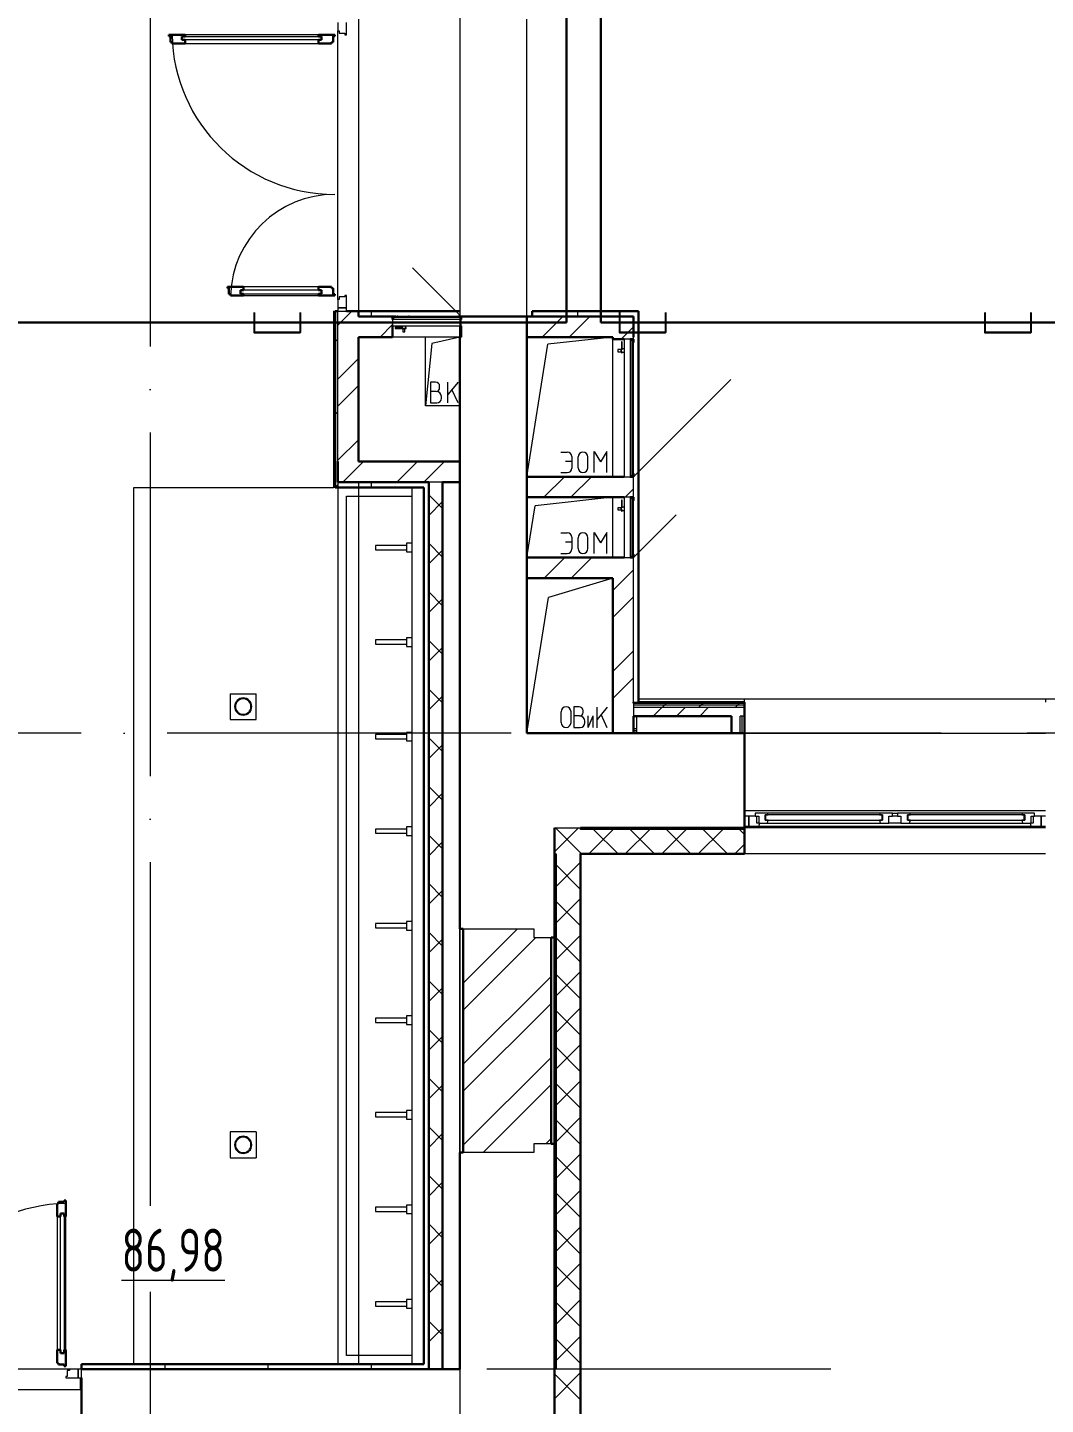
# Model space of a CAD drawing. Header units: millimetres. Extents: x -325553 to 627452, y -28539 to 738858.
# Drawn here: x -30379 to -24460, y 449469 to 457480 of the extents above; entities that cross this region are included whole.
import ezdxf

# ---------------------------------------------------------------- set-up
doc = ezdxf.new("R2010")
doc.units = ezdxf.units.MM
for name, pattern in [('ADSK_Линия сетки', [25, 20, -2.5, 0, -2.5]), ('ADSK_Сверху', [450, 300, -150]), ('Сверху', [3.96875, 2.38125, -1.5875])]:
    doc.linetypes.add(name, pattern=pattern)
for name, color, linetype, lineweight in [('_ Окна', 7, 'Continuous', 9), ('RC-Линии_связи-Адресные', 5, 'Continuous', 30), ('Двери', 252, 'Continuous', 9), ('Линии', 7, 'Continuous', 9), ('Марки помещений', 252, 'Continuous', 20), ('Оборудование', 8, 'Continuous', 18), ('Ограждение', 252, 'Continuous', 9), ('Окна', 252, 'Continuous', 9), ('Оси', 252, 'Continuous', 9), ('Перекрытие', 252, 'Continuous', 18), ('Сантехника', 252, 'Continuous', 9), ('Стены внутренние', 7, 'Continuous', 18), ('Стены наружные', 7, 'Continuous', 18), ('Стены штриховка', 7, 'Continuous', 9)]:
    doc.layers.add(name, color=color, linetype=linetype, lineweight=lineweight)
doc.layers.add('Двери открывание', color=7, linetype='Continuous', lineweight=9, true_color=0xc0c0c0)
doc.layers.add('Узлы', color=7, linetype='Continuous')
doc.styles.add('GOST Common_3', font='', dxfattribs={"height": 3.5})
doc.styles.get('GOST Common_3').set_extended_font_data('GOST 2.304 type A')

# ---------------------------------------------------------------- blocks, each defined once
blk = doc.blocks.new('1 этаж')
at = {"layer": 'Ограждение', "true_color": 0x636466}
h = blk.add_hatch(dxfattribs=at)
h.set_pattern_fill('FP_40', color=251, style=0, pattern_type=2)
h.set_pattern_definition([(0, (-32174.8, 96), (0, 600), []), (90, (-32174.8, 96), (-600, 4e-14), [])])
h.paths.add_polyline_path([(-29340.7, 16886.3), (-29330.7, 16886.3), (-29330.7, 17911.3), (-29340.7, 17911.3), (-29340.7, 16916.3)])
at = {"color": 251, "lineweight": 18, "true_color": 0x636466}
for p, q in [((-28805.8, 17361.3), (-28805.8, 17761.3)), ((-28769.6, 17724.4), (-28805.8, 17361.3)), ((-28605.8, 17761.3), (-28769.6, 17724.4)), ((-28746.6, 17498.5), (-28776.6, 17498.5)), ((-28776.6, 17498.5), (-28776.6, 17378.5)), ((-28723.3, 17465.1), (-28723.3, 17475.1)), ((-28616.6, 17498.5), (-28676.6, 17427)), ((-28676.6, 17378.5), (-28676.6, 17498.5)), ((-28743.3, 17445.1), (-28776.6, 17445.1)), ((-28713.3, 17405.1), (-28713.3, 17415.1)), ((-28616.6, 17378.5), (-28652.6, 17455.6)), ((-28605.8, 17361.3), (-28805.8, 17361.3)), ((-28776.6, 17378.5), (-28740, 17378.5)), ((-28016.7, 15518.6), (-28016.7, 15581.2)), ((-27959.3, 15518.6), (-27959.3, 15581.2)), ((-27912.5, 15609.9), (-27942.5, 15609.9)), ((-27942.5, 15609.9), (-27942.5, 15489.9)), ((-27909.2, 15556.6), (-27942.5, 15556.6)), ((-27889.2, 15576.6), (-27889.2, 15586.6)), ((-27860.1, 15489.9), (-27831.4, 15556.6)), ((-27860.1, 15489.9), (-27860.1, 15556.6)), ((-27831.4, 15489.9), (-27831.4, 15556.6)), ((-27748.3, 15607.9), (-27808.3, 15536.4)), ((-27808.3, 15487.9), (-27808.3, 15607.9)), ((-27748.3, 15487.9), (-27784.3, 15565)), ((-27942.5, 15489.9), (-27905.9, 15489.9)), ((-27879.2, 15516.6), (-27879.2, 15526.6))]:
    blk.add_line(p, q, dxfattribs=at)
for centre, radius, start, end in [((-28746.6, 17475.1), 23.3, 0, 90), ((-28743.3, 17465.1), 20, 270, 0), ((-28743.3, 17415.1), 30, 0, 90), ((-28740, 17405.1), 26.7, 270, 0), ((-27988, 15581.2), 28.7, 0, 180), ((-27912.5, 15586.6), 23.3, 0, 90), ((-27909.2, 15576.6), 20, 270, 0), ((-27909.2, 15526.6), 30, 0, 90), ((-27988, 15518.6), 28.7, 180, 0), ((-27905.9, 15516.6), 26.7, 270, 0)]:
    blk.add_arc(centre, radius, start, end, dxfattribs=at)
at = {"layer": '_ Окна', "color": 251, "lineweight": 18, "true_color": 0x636466}
for p, q in [((-26831.8, 14991.3), (-26887.8, 14991.3)), ((-26887.8, 14991.3), (-26887.8, 14974.3)), ((-26830.8, 14990.3), (-26831.8, 14991.3)), ((-26829.8, 14991.3), (-26830.8, 14990.3)), ((-26830.8, 14950.3), (-26830.8, 14982.3)), ((-26830.8, 14982.3), (-26812.8, 14982.3)), ((-26815.2, 14991.3), (-26829.8, 14991.3)), ((-26812.8, 14982.3), (-26815.2, 14991.3)), ((-26163.4, 14991.3), (-26165.8, 14982.3)), ((-26165.8, 14982.3), (-26147.8, 14982.3)), ((-26148.8, 14991.3), (-26163.4, 14991.3)), ((-26147.8, 14990.3), (-26148.8, 14991.3)), ((-26146.8, 14991.3), (-26147.8, 14990.3)), ((-26147.8, 14982.3), (-26147.8, 14950.3)), ((-26090.8, 14991.3), (-26146.8, 14991.3)), ((-26090.8, 14974.3), (-26090.8, 14991.3)), ((-26004.8, 14991.3), (-26060.8, 14991.3)), ((-26060.8, 14991.3), (-26060.8, 14974.3)), ((-26003.8, 14990.3), (-26004.8, 14991.3)), ((-26002.8, 14991.3), (-26003.8, 14990.3)), ((-26003.8, 14950.3), (-26003.8, 14982.3)), ((-26003.8, 14982.3), (-25985.8, 14982.3)), ((-25988.2, 14991.3), (-26002.8, 14991.3)), ((-25985.8, 14982.3), (-25988.2, 14991.3)), ((-25336.4, 14991.3), (-25338.8, 14982.3)), ((-25338.8, 14982.3), (-25320.8, 14982.3)), ((-25321.8, 14991.3), (-25336.4, 14991.3)), ((-25320.8, 14990.3), (-25321.8, 14991.3)), ((-25319.8, 14991.3), (-25320.8, 14990.3)), ((-25320.8, 14982.3), (-25320.8, 14950.3)), ((-25263.8, 14991.3), (-25319.8, 14991.3)), ((-25263.8, 14974.3), (-25263.8, 14991.3)), ((-26887.8, 14974.3), (-26925.8, 14974.3)), ((-26925.8, 14974.3), (-26925.8, 14916.3)), ((-26925.8, 14916.3), (-26866.4, 14916.3)), ((-26887.8, 14974.3), (-26867.8, 14974.3)), ((-26879.8, 14933.3), (-26879.8, 14974.3)), ((-26867.8, 14933.3), (-26879.8, 14933.3)), ((-26867.8, 14974.3), (-26867.8, 14933.3)), ((-26867.8, 14933.3), (-26817.4, 14933.3)), ((-26866.4, 14916.3), (-26861.8, 14933.3)), ((-26812.8, 14950.3), (-26830.8, 14950.3)), ((-26817.4, 14933.3), (-26812.8, 14950.3)), ((-26147.8, 14950.3), (-26165.8, 14950.3)), ((-26165.8, 14950.3), (-26161.2, 14933.3)), ((-26161.2, 14933.3), (-26110.8, 14933.3)), ((-26110.8, 14933.3), (-26110.8, 14974.3)), ((-26110.8, 14974.3), (-26090.8, 14974.3)), ((-26060.8, 14974.3), (-26040.8, 14974.3)), ((-26040.8, 14974.3), (-26040.8, 14933.3)), ((-26040.8, 14933.3), (-25990.4, 14933.3)), ((-25985.8, 14950.3), (-26003.8, 14950.3)), ((-25990.4, 14933.3), (-25985.8, 14950.3)), ((-25320.8, 14950.3), (-25338.8, 14950.3)), ((-25338.8, 14950.3), (-25334.2, 14933.3)), ((-25334.2, 14933.3), (-25283.8, 14933.3)), ((-25289.8, 14933.3), (-25285.2, 14916.3)), ((-25285.2, 14916.3), (-25225.8, 14916.3)), ((-25283.8, 14933.3), (-25283.8, 14974.3)), ((-25283.8, 14974.3), (-25263.8, 14974.3)), ((-25271.8, 14933.3), (-25283.8, 14933.3)), ((-25271.8, 14974.3), (-25271.8, 14933.3)), ((-25225.8, 14974.3), (-25263.8, 14974.3)), ((-25225.8, 14916.3), (-25225.8, 14974.3))]:
    blk.add_line(p, q, dxfattribs=at)
at = {"layer": '_ Окна', "color": 251, "true_color": 0x636466}
for p, q in [((-26827.8, 14982.3), (-26830.8, 14982.3)), ((-26830.8, 14982.3), (-26830.8, 14950.3)), ((-26150.8, 14982.3), (-26827.8, 14982.3)), ((-26827.8, 14982.3), (-26827.8, 14950.3)), ((-26827.8, 14950.3), (-26827.8, 14982.3)), ((-26150.8, 14950.3), (-26150.8, 14982.3)), ((-26150.8, 14982.3), (-26150.8, 14950.3)), ((-26147.8, 14982.3), (-26150.8, 14982.3)), ((-26147.8, 14950.3), (-26147.8, 14982.3)), ((-26000.8, 14982.3), (-26003.8, 14982.3)), ((-26003.8, 14982.3), (-26003.8, 14950.3)), ((-25323.8, 14982.3), (-26000.8, 14982.3)), ((-26000.8, 14982.3), (-26000.8, 14950.3)), ((-26000.8, 14950.3), (-26000.8, 14982.3)), ((-25323.8, 14950.3), (-25323.8, 14982.3)), ((-25323.8, 14982.3), (-25323.8, 14950.3)), ((-25320.8, 14982.3), (-25323.8, 14982.3)), ((-25320.8, 14950.3), (-25320.8, 14982.3)), ((-26925.8, 14974.3), (-26950.8, 14974.3)), ((-26950.8, 14916.3), (-26925.8, 14916.3)), ((-26925.8, 14916.3), (-26925.8, 14974.3)), ((-26830.8, 14950.3), (-26827.8, 14950.3)), ((-26827.8, 14950.3), (-26150.8, 14950.3)), ((-26150.8, 14950.3), (-26147.8, 14950.3)), ((-26003.8, 14950.3), (-26000.8, 14950.3)), ((-26000.8, 14950.3), (-25323.8, 14950.3)), ((-25323.8, 14950.3), (-25320.8, 14950.3)), ((-25200.8, 14974.3), (-25225.8, 14974.3)), ((-25225.8, 14974.3), (-25225.8, 14916.3)), ((-25225.8, 14916.3), (-25200.8, 14916.3))]:
    blk.add_line(p, q, dxfattribs=at)
at = {"layer": 'Двери', "color": 251, "true_color": 0x636466}
for p, q in [((-29315.7, 19591.3), (-29315.7, 19542.3)), ((-29265.7, 19519.3), (-29265.7, 19591.3)), ((-30221.7, 19510.3), (-29409.7, 19510.3)), ((-30221.7, 19489.3), (-30221.7, 19510.3)), ((-29409.7, 19489.3), (-30221.7, 19489.3)), ((-29427.7, 19519.3), (-30203.7, 19519.3)), ((-30203.7, 19469.3), (-29427.7, 19469.3)), ((-29409.7, 19510.3), (-29409.7, 19489.3)), ((-29315.7, 19542.3), (-29307.7, 19542.3)), ((-29307.7, 19542.3), (-29307.7, 19528.3)), ((-29307.7, 19528.3), (-29273.7, 19528.3)), ((-29273.7, 19528.3), (-29273.7, 19519.3)), ((-29273.7, 19519.3), (-29265.7, 19519.3)), ((-29409.7, 18033.3), (-29881.7, 18033.3)), ((-29881.7, 18033.3), (-29881.7, 18012.3)), ((-29427.7, 18053.3), (-29863.7, 18053.3)), ((-29409.7, 18012.3), (-29409.7, 18033.3)), ((-29881.7, 18012.3), (-29409.7, 18012.3)), ((-29863.7, 18003.3), (-29427.7, 18003.3)), ((-29315.7, 17980.3), (-29315.7, 17931.3)), ((-29307.7, 17980.3), (-29315.7, 17980.3)), ((-29273.7, 17994.3), (-29307.7, 17994.3)), ((-29307.7, 17994.3), (-29307.7, 17980.3)), ((-29265.7, 18003.3), (-29273.7, 18003.3)), ((-29273.7, 18003.3), (-29273.7, 17994.3)), ((-29265.7, 17931.3), (-29265.7, 18003.3)), ((-29265.7, 17931.3), (-29315.7, 17931.3)), ((-29315.7, 17931.3), (-29315.7, 17911.3)), ((-29315.7, 17931.3), (-29265.7, 17931.3)), ((-29315.7, 17911.3), (-29265.7, 17911.3)), ((-29265.7, 17911.3), (-29265.7, 17931.3)), ((-30927.8, 11850.3), (-30927.8, 12662.3)), ((-30927.8, 12662.3), (-30906.8, 12662.3)), ((-30906.8, 12662.3), (-30906.8, 11850.3)), ((-30947.8, 12644.3), (-30947.8, 11868.3)), ((-30897.8, 11868.3), (-30897.8, 12644.3)), ((-30906.8, 11850.3), (-30927.8, 11850.3)), ((-30888.8, 11714.3), (-30897.8, 11714.3)), ((-30897.8, 11714.3), (-30897.8, 11706.3)), ((-30897.8, 11706.3), (-30825.8, 11706.3)), ((-30874.8, 11748.3), (-30888.8, 11748.3)), ((-30888.8, 11748.3), (-30888.8, 11714.3)), ((-30874.8, 11756.3), (-30874.8, 11748.3)), ((-30825.8, 11756.3), (-30874.8, 11756.3)), ((-30805.8, 11756.3), (-30825.8, 11756.3)), ((-30825.8, 11756.3), (-30825.8, 11706.3)), ((-30825.8, 11706.3), (-30825.8, 11756.3)), ((-30825.8, 11706.3), (-30805.8, 11706.3)), ((-30805.8, 11706.3), (-30805.8, 11756.3))]:
    blk.add_line(p, q, dxfattribs=at)
at = {"layer": 'Двери', "color": 251, "lineweight": 30, "true_color": 0x636466}
for p, q in [((-30203.7, 19519.3), (-30297.7, 19519.3)), ((-30297.7, 19519.3), (-30297.7, 19511.3)), ((-30297.7, 19511.3), (-30288.7, 19511.3)), ((-30288.7, 19511.3), (-30288.7, 19477.3)), ((-30288.7, 19477.3), (-30279.7, 19477.3)), ((-30279.7, 19477.3), (-30279.7, 19469.3)), ((-30279.7, 19469.3), (-30203.7, 19469.3)), ((-30221.7, 19510.3), (-30203.7, 19510.3)), ((-30221.7, 19489.3), (-30221.7, 19510.3)), ((-30203.7, 19489.3), (-30221.7, 19489.3)), ((-30203.7, 19510.3), (-30203.7, 19519.3)), ((-30203.7, 19469.3), (-30203.7, 19489.3)), ((-29333.7, 19519.3), (-29427.7, 19519.3)), ((-29427.7, 19510.3), (-29427.7, 19519.3)), ((-29409.7, 19510.3), (-29427.7, 19510.3)), ((-29427.7, 19489.3), (-29409.7, 19489.3)), ((-29427.7, 19469.3), (-29427.7, 19489.3)), ((-29427.7, 19469.3), (-29351.7, 19469.3)), ((-29409.7, 19489.3), (-29409.7, 19510.3)), ((-29351.7, 19469.3), (-29351.7, 19477.3)), ((-29351.7, 19477.3), (-29342.7, 19477.3)), ((-29342.7, 19477.3), (-29342.7, 19511.3)), ((-29342.7, 19511.3), (-29333.7, 19511.3)), ((-29333.7, 19511.3), (-29333.7, 19519.3)), ((-29863.7, 18053.3), (-29957.7, 18053.3)), ((-29957.7, 18053.3), (-29957.7, 18045.3)), ((-29957.7, 18045.3), (-29948.7, 18045.3)), ((-29948.7, 18045.3), (-29948.7, 18011.3)), ((-29863.7, 18033.3), (-29881.7, 18033.3)), ((-29881.7, 18033.3), (-29881.7, 18012.3)), ((-29863.7, 18053.3), (-29863.7, 18033.3)), ((-29351.7, 18053.3), (-29427.7, 18053.3)), ((-29427.7, 18053.3), (-29427.7, 18033.3)), ((-29427.7, 18033.3), (-29409.7, 18033.3)), ((-29409.7, 18033.3), (-29409.7, 18012.3)), ((-29351.7, 18045.3), (-29351.7, 18053.3)), ((-29342.7, 18045.3), (-29351.7, 18045.3)), ((-29342.7, 18011.3), (-29342.7, 18045.3)), ((-29948.7, 18011.3), (-29939.7, 18011.3)), ((-29939.7, 18011.3), (-29939.7, 18003.3)), ((-29939.7, 18003.3), (-29863.7, 18003.3)), ((-29881.7, 18012.3), (-29863.7, 18012.3)), ((-29863.7, 18012.3), (-29863.7, 18003.3)), ((-29427.7, 18012.3), (-29427.7, 18003.3)), ((-29409.7, 18012.3), (-29427.7, 18012.3)), ((-29427.7, 18003.3), (-29333.7, 18003.3)), ((-29333.7, 18011.3), (-29342.7, 18011.3)), ((-29333.7, 18003.3), (-29333.7, 18011.3)), ((-30897.8, 12738.3), (-30905.8, 12738.3)), ((-30905.8, 12738.3), (-30905.8, 12729.3)), ((-30897.8, 12644.3), (-30897.8, 12738.3)), ((-30939.8, 12720.3), (-30947.8, 12720.3)), ((-30947.8, 12720.3), (-30947.8, 12644.3)), ((-30905.8, 12729.3), (-30939.8, 12729.3)), ((-30939.8, 12729.3), (-30939.8, 12720.3)), ((-30927.8, 12644.3), (-30927.8, 12662.3)), ((-30927.8, 12662.3), (-30906.8, 12662.3)), ((-30906.8, 12662.3), (-30906.8, 12644.3)), ((-30947.8, 12644.3), (-30927.8, 12644.3)), ((-30906.8, 12644.3), (-30897.8, 12644.3)), ((-30947.8, 11868.3), (-30947.8, 11792.3)), ((-30947.8, 11868.3), (-30927.8, 11868.3)), ((-30927.8, 11868.3), (-30927.8, 11850.3)), ((-30906.8, 11868.3), (-30897.8, 11868.3)), ((-30906.8, 11850.3), (-30906.8, 11868.3)), ((-30897.8, 11774.3), (-30897.8, 11868.3)), ((-30947.8, 11792.3), (-30939.8, 11792.3)), ((-30939.8, 11792.3), (-30939.8, 11783.3)), ((-30939.8, 11783.3), (-30905.8, 11783.3)), ((-30927.8, 11850.3), (-30906.8, 11850.3)), ((-30905.8, 11783.3), (-30905.8, 11774.3)), ((-30905.8, 11774.3), (-30897.8, 11774.3))]:
    blk.add_line(p, q, dxfattribs=at)
at = {"layer": 'Двери открывание', "color": 251, "true_color": 0x636466}
for centre, radius, start, end in [((-29333.7, 19537.3), 946, 181.09026, 270), ((-29333.7, 17985.3), 606, 90, 178.29789), ((-30879.8, 11774.3), 946, 91.09026, 180)]:
    blk.add_arc(centre, radius, start, end, dxfattribs=at)
at = {"layer": 'Линии', "color": 251, "lineweight": 18, "ltscale": 100, "true_color": 0x636466}
for p, q in [((-28215.8, 16948.6), (-28093.3, 17719.8)), ((-27716.2, 17761.3), (-28093.3, 17719.8)), ((-28017.9, 17092.1), (-27981.3, 17092.1)), ((-27955.3, 17066), (-27955.3, 16998.2)), ((-27918.7, 17000.8), (-27918.7, 17063.4)), ((-27861.3, 17000.8), (-27861.3, 17063.4)), ((-27824.8, 17094.7), (-27788.3, 17034.7)), ((-27824.8, 16972.1), (-27824.8, 17094.7)), ((-27751.8, 17094.7), (-27788.3, 17034.7)), ((-27751.8, 16972.1), (-27751.8, 17094.7)), ((-27991.8, 17039.9), (-27955.3, 17039.9)), ((-28017.9, 16972.1), (-27981.3, 16972.1)), ((-27716.2, 16828.6), (-28168.1, 16779)), ((-28215.8, 16478.6), (-28168.1, 16779)), ((-28017.9, 16622.1), (-27981.3, 16622.1)), ((-27955.3, 16596), (-27955.3, 16528.2)), ((-27918.7, 16530.8), (-27918.7, 16593.4)), ((-27861.3, 16530.8), (-27861.3, 16593.4)), ((-27824.8, 16624.7), (-27788.3, 16564.7)), ((-27824.8, 16502.1), (-27824.8, 16624.7)), ((-27751.8, 16624.7), (-27788.3, 16564.7)), ((-27751.8, 16502.1), (-27751.8, 16624.7)), ((-28017.9, 16502.1), (-27981.3, 16502.1)), ((-27991.8, 16569.9), (-27955.3, 16569.9)), ((-27716.2, 16358.6), (-28090.9, 16245.8)), ((-28215.8, 15456.3), (-28090.9, 16245.8))]:
    blk.add_line(p, q, dxfattribs=at)
at = {"layer": 'Линии', "color": 251, "linetype": 'ADSK_Сверху', "ltscale": 100, "true_color": 0x636466}
for p, q in [((-29315.7, 16916.3), (-29315.7, 11786.3)), ((-29195.7, 16916.3), (-29195.7, 11786.3))]:
    blk.add_line(p, q, dxfattribs=at)
at = {"layer": 'Линии', "color": 251, "lineweight": 18, "true_color": 0x636466}
for centre, radius, start, end in [((-27981.3, 17066), 26.1, 0, 90), ((-27890, 17063.4), 28.7, 0, 180), ((-27981.3, 16998.2), 26.1, 270, 0), ((-27890, 17000.8), 28.7, 180, 0), ((-27981.3, 16596), 26.1, 0, 90), ((-27890, 16593.4), 28.7, 0, 180), ((-27981.3, 16528.2), 26.1, 270, 0), ((-27890, 16530.8), 28.7, 180, 0)]:
    blk.add_arc(centre, radius, start, end, dxfattribs=at)
at = {"layer": 'Оборудование', "color": 251, "true_color": 0x636466}
for p, q in [((-28605.8, 17889.2), (-28880.7, 18164.1)), ((-28990.8, 17873.3), (-28990.8, 17863.6)), ((-28605.8, 17874.3), (-28989.9, 17874.3)), ((-28616.8, 17881.3), (-28978.8, 17881.3)), ((-28978.8, 17881.3), (-28978.8, 17875.8)), ((-28969.8, 17883.3), (-28969.8, 17881.3)), ((-28965.8, 17883.3), (-28969.8, 17883.3)), ((-28965.8, 17883.3), (-28905.3, 17883.3)), ((-28901.3, 17883.3), (-28905.3, 17883.3)), ((-28901.3, 17881.3), (-28901.3, 17883.3)), ((-28616.8, 17875.8), (-28616.8, 17881.3)), ((-28604.8, 17863.6), (-28604.8, 17873.3)), ((-28997.8, 17862.7), (-28997.8, 17826.3)), ((-28997.8, 17826.3), (-28597.8, 17826.3)), ((-28598.8, 17863.6), (-28996.9, 17863.6)), ((-28936.2, 17815.9), (-28982, 17815.9)), ((-28982, 17815.9), (-28982, 17810.9)), ((-28982, 17810.9), (-28936.2, 17810.9)), ((-28941, 17826.3), (-28941, 17810.4)), ((-28941, 17810.4), (-28921.7, 17810.4)), ((-28939.4, 17810.4), (-28937.5, 17808.4)), ((-28937.5, 17808.4), (-28937.5, 17790.9)), ((-28937.5, 17808.4), (-28925.2, 17808.4)), ((-28937.5, 17790.9), (-28925.2, 17790.9)), ((-28918.3, 17815.9), (-28926.5, 17815.9)), ((-28926.5, 17810.9), (-28918.3, 17810.9)), ((-28925.2, 17808.4), (-28923.3, 17810.4)), ((-28925.2, 17790.9), (-28925.2, 17808.4)), ((-28921.7, 17810.4), (-28921.7, 17826.3)), ((-28918.3, 17810.9), (-28918.3, 17815.9)), ((-28597.8, 17826.3), (-28597.8, 17862.7)), ((-27666.6, 17732.8), (-27666.6, 17686.9)), ((-27661.6, 17732.8), (-27666.6, 17732.8)), ((-27661.6, 17686.9), (-27661.6, 17732.8)), ((-27614.9, 17748.6), (-27651.2, 17748.6)), ((-27651.2, 17748.6), (-27651.2, 16948.6)), ((-27613.9, 16949.5), (-27613.9, 17747.7)), ((-27604.2, 17741.6), (-27613.9, 17741.6)), ((-27603.2, 16956.6), (-27603.2, 17740.7)), ((-27596.2, 17729.6), (-27601.7, 17729.6)), ((-27596.2, 16967.6), (-27596.2, 17729.6)), ((-27669.1, 17688.2), (-27686.6, 17688.2)), ((-27686.6, 17688.2), (-27686.6, 17676)), ((-27686.6, 17676), (-27669.1, 17676)), ((-27667.1, 17690.2), (-27669.1, 17688.2)), ((-27669.1, 17688.2), (-27669.1, 17676)), ((-27669.1, 17676), (-27667.1, 17674)), ((-27651.2, 17691.8), (-27667.1, 17691.8)), ((-27667.1, 17691.8), (-27667.1, 17672.5)), ((-27667.1, 17672.5), (-27651.2, 17672.5)), ((-27666.6, 17677.3), (-27666.6, 17669)), ((-27666.6, 17669), (-27661.6, 17669)), ((-27661.6, 17669), (-27661.6, 17677.3)), ((-27596.2, 16948.6), (-27030.6, 17514.3)), ((-27651.2, 16948.6), (-27614.9, 16948.6)), ((-27613.9, 16955.6), (-27604.2, 16955.6)), ((-27601.7, 16967.6), (-27596.2, 16967.6)), ((-27614.9, 16828.6), (-27651.2, 16828.6)), ((-27651.2, 16828.6), (-27651.2, 16478.6)), ((-27613.9, 16479.5), (-27613.9, 16827.7)), ((-27669.1, 16768.2), (-27686.6, 16768.2)), ((-27686.6, 16768.2), (-27686.6, 16756)), ((-27686.6, 16756), (-27669.1, 16756)), ((-27667.1, 16770.2), (-27669.1, 16768.2)), ((-27669.1, 16768.2), (-27669.1, 16756)), ((-27669.1, 16756), (-27667.1, 16754)), ((-27651.2, 16771.8), (-27667.1, 16771.8)), ((-27667.1, 16771.8), (-27667.1, 16752.5)), ((-27667.1, 16752.5), (-27651.2, 16752.5)), ((-27666.6, 16812.8), (-27666.6, 16766.9)), ((-27661.6, 16812.8), (-27666.6, 16812.8)), ((-27666.6, 16757.3), (-27666.6, 16749)), ((-27666.6, 16749), (-27661.6, 16749)), ((-27661.6, 16766.9), (-27661.6, 16812.8)), ((-27661.6, 16749), (-27661.6, 16757.3)), ((-27604.2, 16821.6), (-27613.9, 16821.6)), ((-27603.2, 16486.6), (-27603.2, 16820.7)), ((-27596.2, 16809.6), (-27601.7, 16809.6)), ((-27596.2, 16497.6), (-27596.2, 16809.6)), ((-27596.2, 16478.6), (-27348.8, 16726.1)), ((-27603, 16506.6), (-27604.2, 16506.6)), ((-27604.2, 16506.6), (-27603, 16506.6)), ((-27651.2, 16478.6), (-27614.9, 16478.6)), ((-27613.9, 16485.6), (-27604.2, 16485.6)), ((-27601.7, 16497.6), (-27596.2, 16497.6))]:
    blk.add_line(p, q, dxfattribs=at)
for points, knots in [([(-28989.9, 17874.3), (-28990, 17874.3), (-28990.1, 17874.3), (-28990.3, 17874.2), (-28990.4, 17874.1), (-28990.5, 17874.1), (-28990.6, 17873.9), (-28990.7, 17873.8), (-28990.8, 17873.6), (-28990.8, 17873.4), (-28990.8, 17873.3)], [0, 0, 0, 0, 0.166667, 0.25, 0.333333, 0.416667, 0.541667, 0.666667, 0.833333, 1, 1, 1, 1]), ([(-28978.8, 17875.8), (-28978.8, 17875.7), (-28978.9, 17875.5), (-28979, 17875.2), (-28979, 17875), (-28979.2, 17874.9), (-28979.3, 17874.7), (-28979.4, 17874.6), (-28979.6, 17874.5), (-28979.8, 17874.4), (-28980, 17874.3), (-28980.2, 17874.3), (-28980.4, 17874.3)], [0, 0, 0, 0, 0.166667, 0.25, 0.333333, 0.416667, 0.5, 0.583333, 0.666667, 0.75, 0.833333, 1, 1, 1, 1]), ([(-28615.3, 17874.3), (-28615.4, 17874.3), (-28615.6, 17874.3), (-28615.9, 17874.4), (-28616.1, 17874.5), (-28616.2, 17874.6), (-28616.4, 17874.7), (-28616.5, 17874.9), (-28616.6, 17875), (-28616.7, 17875.2), (-28616.8, 17875.5), (-28616.8, 17875.7), (-28616.8, 17875.8)], [-1, -1, -1, -1, -0.833333, -0.75, -0.666667, -0.583333, -0.5, -0.416667, -0.333333, -0.25, -0.166667, 0, 0, 0, 0]), ([(-28604.8, 17873.3), (-28604.8, 17873.4), (-28604.9, 17873.6), (-28605, 17873.8), (-28605.1, 17873.9), (-28605.2, 17874.1), (-28605.3, 17874.1), (-28605.4, 17874.2), (-28605.6, 17874.3), (-28605.7, 17874.3), (-28605.8, 17874.3)], [-1, -1, -1, -1, -0.833333, -0.666667, -0.541667, -0.416667, -0.333333, -0.25, -0.166667, 0, 0, 0, 0]), ([(-28996.9, 17863.6), (-28997, 17863.6), (-28997.1, 17863.6), (-28997.3, 17863.5), (-28997.4, 17863.4), (-28997.6, 17863.3), (-28997.7, 17863.1), (-28997.8, 17862.9), (-28997.8, 17862.7), (-28997.8, 17862.7)], [0, 0, 0, 0, 0.166667, 0.25, 0.333333, 0.5, 0.666667, 0.833333, 1, 1, 1, 1]), ([(-28597.8, 17862.7), (-28597.8, 17862.7), (-28597.9, 17862.9), (-28598, 17863.1), (-28598.1, 17863.3), (-28598.3, 17863.4), (-28598.4, 17863.5), (-28598.6, 17863.6), (-28598.7, 17863.6), (-28598.8, 17863.6)], [-1, -1, -1, -1, -0.833333, -0.666667, -0.5, -0.333333, -0.25, -0.166667, 0, 0, 0, 0]), ([(-27613.9, 17747.7), (-27613.9, 17747.8), (-27614, 17747.9), (-27614, 17748), (-27614.1, 17748.2), (-27614.2, 17748.3), (-27614.4, 17748.5), (-27614.6, 17748.6), (-27614.8, 17748.6), (-27614.9, 17748.6)], [0, 0, 0, 0, 0.166667, 0.25, 0.333333, 0.5, 0.666667, 0.833333, 1, 1, 1, 1]), ([(-27603.2, 17740.7), (-27603.2, 17740.7), (-27603.3, 17740.9), (-27603.3, 17741), (-27603.4, 17741.1), (-27603.4, 17741.3), (-27603.6, 17741.4), (-27603.7, 17741.5), (-27603.9, 17741.6), (-27604.1, 17741.6), (-27604.2, 17741.6)], [0, 0, 0, 0, 0.166667, 0.25, 0.333333, 0.416667, 0.541667, 0.666667, 0.833333, 1, 1, 1, 1]), ([(-27601.7, 17729.6), (-27601.8, 17729.6), (-27602, 17729.6), (-27602.3, 17729.7), (-27602.5, 17729.8), (-27602.6, 17729.9), (-27602.8, 17730.1), (-27602.9, 17730.2), (-27603, 17730.4), (-27603.1, 17730.6), (-27603.2, 17730.8), (-27603.2, 17731), (-27603.2, 17731.1)], [0, 0, 0, 0, 0.166667, 0.25, 0.333333, 0.416667, 0.5, 0.583333, 0.666667, 0.75, 0.833333, 1, 1, 1, 1]), ([(-27614.9, 16948.6), (-27614.8, 16948.6), (-27614.6, 16948.6), (-27614.4, 16948.7), (-27614.2, 16948.9), (-27614.1, 16949), (-27614, 16949.2), (-27614, 16949.3), (-27613.9, 16949.4), (-27613.9, 16949.5)], [-1, -1, -1, -1, -0.833333, -0.666667, -0.5, -0.333333, -0.25, -0.166667, 0, 0, 0, 0]), ([(-27604.2, 16955.6), (-27604.1, 16955.6), (-27603.9, 16955.6), (-27603.7, 16955.7), (-27603.6, 16955.8), (-27603.4, 16956), (-27603.4, 16956.1), (-27603.3, 16956.2), (-27603.3, 16956.4), (-27603.2, 16956.5), (-27603.2, 16956.6)], [-1, -1, -1, -1, -0.833333, -0.666667, -0.541667, -0.416667, -0.333333, -0.25, -0.166667, 0, 0, 0, 0]), ([(-27603.2, 16966.1), (-27603.2, 16966.2), (-27603.2, 16966.4), (-27603.1, 16966.7), (-27603, 16966.8), (-27602.9, 16967), (-27602.8, 16967.2), (-27602.6, 16967.3), (-27602.5, 16967.4), (-27602.3, 16967.5), (-27602, 16967.6), (-27601.8, 16967.6), (-27601.7, 16967.6)], [-1, -1, -1, -1, -0.833333, -0.75, -0.666667, -0.583333, -0.5, -0.416667, -0.333333, -0.25, -0.166667, 0, 0, 0, 0]), ([(-27613.9, 16827.7), (-27613.9, 16827.8), (-27614, 16827.9), (-27614, 16828), (-27614.1, 16828.2), (-27614.2, 16828.3), (-27614.4, 16828.5), (-27614.6, 16828.6), (-27614.8, 16828.6), (-27614.9, 16828.6)], [0, 0, 0, 0, 0.166667, 0.25, 0.333333, 0.5, 0.666667, 0.833333, 1, 1, 1, 1]), ([(-27603.2, 16820.7), (-27603.2, 16820.7), (-27603.3, 16820.9), (-27603.3, 16821), (-27603.4, 16821.1), (-27603.4, 16821.3), (-27603.6, 16821.4), (-27603.7, 16821.5), (-27603.9, 16821.6), (-27604.1, 16821.6), (-27604.2, 16821.6)], [0, 0, 0, 0, 0.166667, 0.25, 0.333333, 0.416667, 0.541667, 0.666667, 0.833333, 1, 1, 1, 1]), ([(-27601.7, 16809.6), (-27601.8, 16809.6), (-27602, 16809.6), (-27602.3, 16809.7), (-27602.5, 16809.8), (-27602.6, 16809.9), (-27602.8, 16810.1), (-27602.9, 16810.2), (-27603, 16810.4), (-27603.1, 16810.6), (-27603.2, 16810.8), (-27603.2, 16811), (-27603.2, 16811.1)], [0, 0, 0, 0, 0.166667, 0.25, 0.333333, 0.416667, 0.5, 0.583333, 0.666667, 0.75, 0.833333, 1, 1, 1, 1]), ([(-27614.9, 16478.6), (-27614.8, 16478.6), (-27614.6, 16478.6), (-27614.4, 16478.7), (-27614.2, 16478.9), (-27614.1, 16479), (-27614, 16479.2), (-27614, 16479.3), (-27613.9, 16479.4), (-27613.9, 16479.5)], [-1, -1, -1, -1, -0.833333, -0.666667, -0.5, -0.333333, -0.25, -0.166667, 0, 0, 0, 0]), ([(-27604.2, 16485.6), (-27604.1, 16485.6), (-27603.9, 16485.6), (-27603.7, 16485.7), (-27603.6, 16485.8), (-27603.4, 16486), (-27603.4, 16486.1), (-27603.3, 16486.2), (-27603.3, 16486.4), (-27603.2, 16486.5), (-27603.2, 16486.6)], [-1, -1, -1, -1, -0.833333, -0.666667, -0.541667, -0.416667, -0.333333, -0.25, -0.166667, 0, 0, 0, 0]), ([(-27603.2, 16496.1), (-27603.2, 16496.2), (-27603.2, 16496.4), (-27603.1, 16496.7), (-27603, 16496.8), (-27602.9, 16497), (-27602.8, 16497.2), (-27602.6, 16497.3), (-27602.5, 16497.4), (-27602.3, 16497.5), (-27602, 16497.6), (-27601.8, 16497.6), (-27601.7, 16497.6)], [-1, -1, -1, -1, -0.833333, -0.75, -0.666667, -0.583333, -0.5, -0.416667, -0.333333, -0.25, -0.166667, 0, 0, 0, 0])]:
    blk.add_open_spline(points, degree=3, knots=knots, dxfattribs=at)
at = {"layer": 'Ограждение', "color": 251, "true_color": 0x636466}
for p, q in [((-29340.7, 17911.3), (-29330.7, 17911.3)), ((-29340.7, 17911.3), (-29340.7, 16886.3)), ((-29330.7, 16886.3), (-29340.7, 16886.3)), ((-27566.2, 15656.3), (-13580.8, 15656.3)), ((-26950.8, 15636.3), (-26950.8, 15656.3)), ((-26950.8, 15656.3), (-25200.8, 15656.3)), ((-25200.8, 15656.3), (-25200.8, 15636.3)), ((-27576.2, 15456.3), (-27576.2, 15556.3)), ((-27576.2, 15481.3), (-27596.2, 15481.3)), ((-27596.2, 15471.3), (-27581.2, 15471.3)), ((-26950.8, 15456.3), (-25200.8, 15456.3)), ((-26950.8, 15006.3), (-25200.8, 15006.3))]:
    blk.add_line(p, q, dxfattribs=at)
at = {"layer": 'Окна', "color": 251, "true_color": 0x636466}
for p, q in [((-26829.8, 14991.3), (-26831.8, 14991.3)), ((-26163.4, 14991.3), (-26815.2, 14991.3)), ((-26146.8, 14991.3), (-26148.8, 14991.3)), ((-26090.8, 14991.3), (-26060.8, 14991.3)), ((-26002.8, 14991.3), (-26004.8, 14991.3)), ((-25336.4, 14991.3), (-25988.2, 14991.3)), ((-25319.8, 14991.3), (-25321.8, 14991.3)), ((-26866.4, 14916.3), (-25285.2, 14916.3)), ((-26817.4, 14933.3), (-26161.2, 14933.3)), ((-26040.8, 14933.3), (-26110.8, 14933.3)), ((-26060.8, 14974.3), (-26090.8, 14974.3)), ((-25990.4, 14933.3), (-25334.2, 14933.3))]:
    blk.add_line(p, q, dxfattribs=at)
at = {"layer": 'Оси', "color": 251, "linetype": 'ADSK_Линия сетки', "ltscale": 100, "true_color": 0x636466}
for p, q in [((-30405.8, 32206.9), (-30405.8, -33769.9)), ((-28605.8, 32206.9), (-28605.8, -33769.9)), ((-805.8, 15456.3), (-72528.1, 15456.3)), ((-26448.4, 11756.3), (-72528.1, 11756.3))]:
    blk.add_line(p, q, dxfattribs=at)
at = {"layer": 'Перекрытие', "color": 251, "ltscale": 100, "true_color": 0x636466}
for p, q in [((-28805.8, 17361.3), (-28805.8, 17761.3)), ((-28605.8, 17361.3), (-28805.8, 17361.3)), ((-30500.7, 16886.3), (-29340.7, 16886.3)), ((-30500.7, 11786.3), (-30500.7, 16886.3)), ((-29940.6, 15686.3), (-29790.6, 15686.3)), ((-29940.6, 15686.3), (-29940.6, 15536.3)), ((-29790.6, 15536.3), (-29790.6, 15686.3)), ((-29940.6, 15536.3), (-29790.6, 15536.3)), ((-29940.6, 13136.3), (-29940.6, 12986.3)), ((-29790.6, 13136.3), (-29940.6, 13136.3)), ((-29790.6, 13136.3), (-29790.6, 12986.3)), ((-29940.6, 12986.3), (-29790.6, 12986.3)), ((-30874.8, 11756.3), (-32486.8, 11756.3))]:
    blk.add_line(p, q, dxfattribs=at)
at = {"layer": 'Сантехника', "color": 251, "true_color": 0x636466}
for p, q in [((-29315.7, 16886.3), (-29315.7, 11786.3)), ((-29265.6, 16836.3), (-28885.8, 16836.3)), ((-29265.6, 11836.3), (-29265.6, 16836.3)), ((-28885.8, 16886.3), (-28885.8, 11786.3)), ((-28915.8, 16548.8), (-29095.8, 16548.8)), ((-29095.8, 16548.8), (-29095.8, 16523.8)), ((-29095.8, 16523.8), (-28915.8, 16523.8)), ((-28885.8, 16561.3), (-28915.8, 16561.3)), ((-28915.8, 16561.3), (-28915.8, 16511.3)), ((-28915.8, 16511.3), (-28885.8, 16511.3)), ((-28915.8, 15998.8), (-29095.8, 15998.8)), ((-29095.8, 15998.8), (-29095.8, 15973.8)), ((-29095.8, 15973.8), (-28915.8, 15973.8)), ((-28885.8, 16011.3), (-28915.8, 16011.3)), ((-28915.8, 16011.3), (-28915.8, 15961.3)), ((-28915.8, 15961.3), (-28885.8, 15961.3)), ((-28885.8, 15461.3), (-28915.8, 15461.3)), ((-28915.8, 15461.3), (-28915.8, 15411.3)), ((-28915.8, 15448.8), (-29095.8, 15448.8)), ((-29095.8, 15448.8), (-29095.8, 15423.8)), ((-29095.8, 15423.8), (-28915.8, 15423.8)), ((-28915.8, 15411.3), (-28885.8, 15411.3)), ((-28885.8, 14911.3), (-28915.8, 14911.3)), ((-28915.8, 14911.3), (-28915.8, 14861.3)), ((-28915.8, 14898.8), (-29095.8, 14898.8)), ((-29095.8, 14898.8), (-29095.8, 14873.8)), ((-29095.8, 14873.8), (-28915.8, 14873.8)), ((-28915.8, 14861.3), (-28885.8, 14861.3)), ((-28915.8, 14348.8), (-29095.8, 14348.8)), ((-29095.8, 14348.8), (-29095.8, 14323.8)), ((-28885.8, 14361.3), (-28915.8, 14361.3)), ((-28915.8, 14361.3), (-28915.8, 14311.3)), ((-29095.8, 14323.8), (-28915.8, 14323.8)), ((-28915.8, 14311.3), (-28885.8, 14311.3)), ((-28915.8, 13798.8), (-29095.8, 13798.8)), ((-29095.8, 13798.8), (-29095.8, 13773.8)), ((-28885.8, 13811.3), (-28915.8, 13811.3)), ((-28915.8, 13811.3), (-28915.8, 13761.3)), ((-29095.8, 13773.8), (-28915.8, 13773.8)), ((-28915.8, 13761.3), (-28885.8, 13761.3)), ((-28915.8, 13248.8), (-29095.8, 13248.8)), ((-29095.8, 13248.8), (-29095.8, 13223.8)), ((-29095.8, 13223.8), (-28915.8, 13223.8)), ((-28885.8, 13261.3), (-28915.8, 13261.3)), ((-28915.8, 13261.3), (-28915.8, 13211.3)), ((-28915.8, 13211.3), (-28885.8, 13211.3)), ((-28915.8, 12698.8), (-29095.8, 12698.8)), ((-29095.8, 12698.8), (-29095.8, 12673.8)), ((-29095.8, 12673.8), (-28915.8, 12673.8)), ((-28885.8, 12711.3), (-28915.8, 12711.3)), ((-28915.8, 12711.3), (-28915.8, 12661.3)), ((-28915.8, 12661.3), (-28885.8, 12661.3)), ((-28915.8, 12148.8), (-29095.8, 12148.8)), ((-29095.8, 12148.8), (-29095.8, 12123.8)), ((-29095.8, 12123.8), (-28915.8, 12123.8)), ((-28885.8, 12161.3), (-28915.8, 12161.3)), ((-28915.8, 12161.3), (-28915.8, 12111.3)), ((-28915.8, 12111.3), (-28885.8, 12111.3)), ((-28885.8, 11836.3), (-29265.6, 11836.3))]:
    blk.add_line(p, q, dxfattribs=at)
for centre, radius, start, end in [((-29865.6, 15611.3), 50, 0, 180), ((-29865.6, 15611.3), 45, 0, 180), ((-29865.6, 15611.3), 50, 180, 0), ((-29865.6, 15611.3), 45, 180, 0), ((-29865.6, 13061.3), 50, 0, 180), ((-29865.6, 13061.3), 50, 180, 0), ((-29865.6, 13061.3), 45, 0, 180), ((-29865.6, 13061.3), 45, 180, 0)]:
    blk.add_arc(centre, radius, start, end, dxfattribs=at)
at = {"layer": 'Стены внутренние', "color": 251, "true_color": 0x636466}
for p, q in [((-28605.8, 17873.6), (-28605.8, 17881.3)), ((-28605.8, 17761.3), (-28605.8, 17826.3)), ((-28055.8, 14906.3), (-27903.8, 14906.3)), ((-25200.8, 14906.3), (-26950.8, 14906.3)), ((-25200.8, 14754.3), (-26950.8, 14754.3)), ((-28605.8, 13017.3), (-28605.8, 14317.3)), ((-28585.8, 14317.3), (-28175.8, 14317.3)), ((-28175.8, 14317.3), (-28175.8, 14267.3)), ((-28175.8, 14267.3), (-28075.8, 14267.3)), ((-28075.8, 13067.3), (-28175.8, 13067.3)), ((-28175.8, 13067.3), (-28175.8, 13017.3)), ((-28175.8, 13017.3), (-28585.8, 13017.3))]:
    blk.add_line(p, q, dxfattribs=at)
at = {"layer": 'Стены внутренние', "color": 251, "lineweight": 30, "true_color": 0x636466}
for p, q in [((-28597.8, 17881.3), (-28597.8, 17862.9)), ((-28597.8, 17826.3), (-28597.8, 17761.3)), ((-28597.8, 17761.3), (-28605.8, 17761.3)), ((-28605.8, 17761.3), (-28605.8, 17036.3)), ((-28215.8, 16948.6), (-28215.8, 17761.3)), ((-28605.8, 16916.3), (-28605.8, 15456.3)), ((-28215.8, 16478.6), (-28215.8, 16828.6)), ((-28215.8, 15456.3), (-28215.8, 16358.6)), ((-28605.8, 15456.3), (-28605.8, 14317.3)), ((-27716.2, 15456.3), (-28215.8, 15456.3)), ((-27025.8, 15456.3), (-27596.2, 15456.3)), ((-26950.8, 14906.3), (-26950.8, 15456.3)), ((-28055.8, 14906.3), (-28055.8, 14754.3)), ((-27903.8, 14906.3), (-26950.8, 14906.3)), ((-26950.8, 14754.3), (-26950.8, 14896.3)), ((-27903.8, 14754.3), (-26950.8, 14754.3)), ((-27903.8, 11054.3), (-27903.8, 14754.3)), ((-28605.8, 14317.3), (-28585.8, 14317.3)), ((-28075.8, 14267.3), (-28055.8, 14267.3)), ((-28055.8, 13067.3), (-28075.8, 13067.3)), ((-28055.8, 11206.3), (-28055.8, 13067.3)), ((-28605.8, 13017.3), (-28605.8, 11756.3)), ((-28585.8, 13017.3), (-28605.8, 13017.3)), ((-30805.8, 11706.3), (-30805.8, 11206.3)), ((-28605.8, 11756.3), (-28705.8, 11756.3))]:
    blk.add_line(p, q, dxfattribs=at)
at = {"layer": 'Стены внутренние', "color": 251, "linetype": 'Continuous', "lineweight": 9, "true_color": 0x636466}
for p, q in [((-28055.8, 14766.6), (-27916.2, 14906.3)), ((-27900.3, 14756.3), (-28050.3, 14906.3)), ((-27854, 14756.3), (-27714, 14896.3)), ((-27688.2, 14756.3), (-27828.2, 14896.3)), ((-27641.9, 14756.3), (-27501.9, 14896.3)), ((-27476.1, 14756.3), (-27616.1, 14896.3)), ((-27429.8, 14756.3), (-27289.8, 14896.3)), ((-27263.9, 14756.3), (-27403.9, 14896.3)), ((-27217.6, 14756.3), (-27077.6, 14896.3)), ((-27051.8, 14756.3), (-27191.8, 14896.3)), ((-26950.8, 14867.4), (-26979.7, 14896.3)), ((-27236, 14756.3), (-27237.2, 14754.3)), ((-27026.8, 14754.3), (-27028, 14756.3)), ((-27005.5, 14756.3), (-26952.8, 14809)), ((-28045.8, 14564.5), (-27905.8, 14704.5)), ((-27905.8, 14549.6), (-28045.8, 14689.6)), ((-28045.8, 14352.4), (-27905.8, 14492.4)), ((-27905.8, 14337.5), (-28045.8, 14477.5)), ((-28045.8, 14140.2), (-27905.8, 14280.2)), ((-27905.8, 14125.3), (-28045.8, 14265.3)), ((-28045.8, 13928.1), (-27905.8, 14068.1)), ((-27905.8, 13913.2), (-28045.8, 14053.2)), ((-28045.8, 13716), (-27905.8, 13856)), ((-27905.8, 13701.1), (-28045.8, 13841.1)), ((-28045.8, 13503.8), (-27905.8, 13643.8)), ((-27905.8, 13488.9), (-28045.8, 13628.9)), ((-28045.8, 13291.7), (-27905.8, 13431.7)), ((-27905.8, 13276.8), (-28045.8, 13416.8)), ((-28045.8, 13079.6), (-27905.8, 13219.6)), ((-27905.8, 13064.7), (-28045.8, 13204.7)), ((-28045.8, 12867.4), (-27905.8, 13007.4)), ((-27905.8, 12852.5), (-28045.8, 12992.5)), ((-28045.8, 12655.3), (-27905.8, 12795.3)), ((-27905.8, 12640.4), (-28045.8, 12780.4)), ((-28045.8, 12443.2), (-27905.8, 12583.2)), ((-27905.8, 12428.3), (-28045.8, 12568.3)), ((-28045.8, 12231), (-27905.8, 12371)), ((-27905.8, 12216.1), (-28045.8, 12356.1)), ((-28045.8, 12018.9), (-27905.8, 12158.9)), ((-27905.8, 12004), (-28045.8, 12144)), ((-28045.8, 11806.8), (-27905.8, 11946.8)), ((-27903.8, 11974), (-27905.8, 11970.5)), ((-27905.8, 11791.9), (-28045.8, 11931.9)), ((-28055.8, 11584.6), (-27905.8, 11734.6)), ((-27905.8, 11579.7), (-28055.8, 11729.7))]:
    blk.add_line(p, q, dxfattribs=at)
at = {"layer": 'Стены наружные', "color": 251, "true_color": 0x636466}
for p, q in [((-29195.7, 19611.3), (-29195.7, 17911.3)), ((-29315.7, 17980.3), (-29315.7, 19542.3)), ((-28605.8, 17761.3), (-28997.8, 17761.3)), ((-27716.2, 16948.6), (-27716.2, 17748.6)), ((-27716.2, 16478.6), (-27716.2, 16828.6)), ((-27581.2, 15471.3), (-27576.2, 15471.3)), ((-27581.2, 15471.3), (-27581.2, 15456.3)), ((-30813.3, 11706.3), (-30813.3, 11636.3)), ((-30813.3, 11636.3), (-32548.3, 11636.3))]:
    blk.add_line(p, q, dxfattribs=at)
at = {"layer": 'Стены наружные', "color": 251, "lineweight": 30, "true_color": 0x636466}
for p, q in [((-29315.7, 17911.3), (-29330.7, 17911.3)), ((-29330.7, 17911.3), (-29330.7, 16886.3)), ((-28605.8, 17911.3), (-29265.7, 17911.3)), ((-29195.7, 17881.3), (-29195.7, 17911.3)), ((-29195.7, 17881.3), (-28978.8, 17881.3)), ((-28997.8, 17862.9), (-28997.8, 17881.3)), ((-28616.8, 17881.3), (-28605.8, 17881.3)), ((-28215.8, 17881.3), (-28215.8, 17761.3)), ((-28215.8, 17881.3), (-27596.2, 17881.3)), ((-27566.2, 17911.3), (-28185.8, 17911.3)), ((-28185.8, 17911.3), (-28185.8, 17881.3)), ((-27596.2, 17761.3), (-27596.2, 17881.3)), ((-27566.2, 15636.3), (-27566.2, 17911.3)), ((-28997.8, 17761.3), (-28997.8, 17826.3)), ((-29195.7, 17761.3), (-28997.8, 17761.3)), ((-29195.7, 17036.3), (-29195.7, 17761.3)), ((-28215.8, 17761.3), (-27716.2, 17761.3)), ((-27716.2, 17761.3), (-27716.2, 17748.6)), ((-27716.2, 17748.6), (-27651.2, 17748.6)), ((-27614.6, 17748.6), (-27596.2, 17748.6)), ((-27596.2, 17748.6), (-27596.2, 17729.6)), ((-29315.7, 17036.3), (-29315.7, 16916.3)), ((-28605.8, 17036.3), (-29195.7, 17036.3)), ((-28605.8, 16916.3), (-28605.8, 17036.3)), ((-29315.7, 16916.3), (-28785.8, 16916.3)), ((-28785.8, 16916.3), (-28785.8, 11756.3)), ((-28705.8, 16916.3), (-28605.8, 16916.3)), ((-28705.8, 11756.3), (-28705.8, 16916.3)), ((-27651.2, 16948.6), (-28215.8, 16948.6)), ((-28215.8, 16948.6), (-28215.8, 16828.6)), ((-27596.2, 16948.6), (-27614.6, 16948.6)), ((-27596.2, 16967.6), (-27596.2, 16948.6)), ((-29330.7, 16886.3), (-28815.8, 16886.3)), ((-28815.8, 16886.3), (-28815.8, 11786.3)), ((-28215.8, 16828.6), (-27651.2, 16828.6)), ((-27614.6, 16828.6), (-27596.2, 16828.6)), ((-27596.2, 16828.6), (-27596.2, 16809.6)), ((-27651.2, 16478.6), (-28215.8, 16478.6)), ((-28215.8, 16478.6), (-28215.8, 16358.6)), ((-27596.2, 16478.6), (-27614.6, 16478.6)), ((-27596.2, 16497.6), (-27596.2, 16478.6)), ((-28215.8, 16358.6), (-27716.2, 16358.6)), ((-27716.2, 16358.6), (-27716.2, 15456.3)), ((-27596.2, 15636.3), (-27596.2, 15631.3)), ((-26950.8, 15636.3), (-27566.2, 15636.3)), ((-26950.8, 15456.3), (-26950.8, 15636.3)), ((-27596.2, 15456.3), (-27596.2, 15556.3)), ((-27596.2, 15556.3), (-27025.8, 15556.3)), ((-27025.8, 15556.3), (-27025.8, 15456.3)), ((-27716.2, 15456.3), (-27596.2, 15456.3)), ((-27025.8, 15456.3), (-26950.8, 15456.3)), ((-26950.8, 14896.3), (-26950.8, 14906.3)), ((-28055.8, 14754.3), (-28055.8, 13067.3)), ((-28585.8, 14317.3), (-28585.8, 13017.3)), ((-28075.8, 13067.3), (-28075.8, 14267.3)), ((-28815.8, 11786.3), (-30805.8, 11786.3)), ((-30805.8, 11786.3), (-30805.8, 11756.3)), ((-30805.8, 11756.3), (-28705.8, 11756.3))]:
    blk.add_line(p, q, dxfattribs=at)
at = {"layer": 'Стены наружные', "color": 251, "linetype": 'Continuous', "lineweight": 9, "true_color": 0x636466}
for p, q in [((-29315.7, 17829.8), (-29234.2, 17911.3)), ((-29119.8, 17881.3), (-29119.8, 17911.3)), ((-28127, 17761.3), (-28007, 17881.3)), ((-27969.8, 17761.3), (-27849.8, 17881.3)), ((-27919.8, 17881.3), (-27919.8, 17911.3)), ((-29069.9, 17761.3), (-28997.8, 17833.3)), ((-27655.5, 17761.3), (-27596.2, 17820.6)), ((-29330.7, 17734.4), (-29315.7, 17749.4)), ((-27668.2, 17748.6), (-27655.5, 17761.3)), ((-29315.7, 17515.5), (-29195.7, 17635.5)), ((-29315.7, 17358.4), (-29195.7, 17478.4)), ((-29330.7, 17310.1), (-29315.7, 17325.1)), ((-29315.7, 17044), (-29195.7, 17164)), ((-29286.3, 16916.3), (-29166.3, 17036.3)), ((-28972, 16916.3), (-28852, 17036.3)), ((-28814.8, 16916.3), (-28694.8, 17036.3)), ((-29119.8, 16886.3), (-29119.8, 16916.3)), ((-28116.7, 16828.6), (-27996.7, 16948.6)), ((-27959.6, 16828.6), (-27839.6, 16948.6)), ((-29330.3, 16886.3), (-29315.7, 16900.9)), ((-28705.8, 16763.8), (-28785.8, 16843.8)), ((-27645.3, 16828.6), (-27596.2, 16877.6)), ((-28785.8, 16723.6), (-28705.8, 16803.6)), ((-28705.8, 16481), (-28785.8, 16561)), ((-28785.8, 16440.8), (-28705.8, 16520.8)), ((-28115.3, 16358.6), (-27995.3, 16478.6)), ((-27958.1, 16358.6), (-27838.1, 16478.6)), ((-27716.2, 16286.2), (-27596.2, 16406.2)), ((-28705.8, 16198.1), (-28785.8, 16278.1)), ((-28785.8, 16157.9), (-28705.8, 16237.9)), ((-27716.2, 16129), (-27596.2, 16249)), ((-28705.8, 15915.3), (-28785.8, 15995.3)), ((-28785.8, 15875.1), (-28705.8, 15955.1)), ((-27716.2, 15814.7), (-27596.2, 15934.7)), ((-28705.8, 15632.4), (-28785.8, 15712.4)), ((-27716.2, 15657.6), (-27596.2, 15777.6)), ((-28785.8, 15592.3), (-28705.8, 15672.3)), ((-27415.8, 15618.8), (-27403.3, 15631.3)), ((-27203.7, 15618.8), (-27191.2, 15631.3)), ((-27191.2, 15631.3), (-27186.2, 15636.3)), ((-26991.5, 15618.8), (-26979, 15631.3)), ((-27481, 15556.3), (-27431, 15606.3)), ((-27428.3, 15606.3), (-27415.8, 15618.8)), ((-27346.1, 15556.3), (-27296.1, 15606.3)), ((-27216.2, 15606.3), (-27203.7, 15618.8)), ((-27211.1, 15556.3), (-27161.1, 15606.3)), ((-27004, 15606.3), (-26991.5, 15618.8)), ((-27603.2, 15456.3), (-27596.2, 15463.2)), ((-28705.8, 15349.6), (-28785.8, 15429.6)), ((-28785.8, 15309.4), (-28705.8, 15389.4)), ((-28705.8, 15066.8), (-28785.8, 15146.8)), ((-28785.8, 15026.6), (-28705.8, 15106.6)), ((-28705.8, 14783.9), (-28785.8, 14863.9)), ((-28785.8, 14743.7), (-28705.8, 14823.7)), ((-28045.8, 14696), (-28055.8, 14696)), ((-28705.8, 14501.1), (-28785.8, 14581.1)), ((-28045.8, 14596), (-28055.8, 14596)), ((-28785.8, 14460.9), (-28705.8, 14540.9)), ((-28045.8, 14496), (-28055.8, 14496)), ((-28045.8, 14396), (-28055.8, 14396)), ((-28705.8, 14218.2), (-28785.8, 14298.2)), ((-28585.8, 14002.2), (-28270.7, 14317.3)), ((-28585.8, 14316.5), (-28585, 14317.3)), ((-28585.8, 13845.1), (-28163.6, 14267.3)), ((-28045.8, 14296), (-28055.8, 14296)), ((-28785.8, 14178), (-28705.8, 14258)), ((-28045.8, 14196), (-28055.8, 14196)), ((-28585.8, 13530.8), (-28075.8, 14040.8)), ((-28045.8, 14096), (-28055.8, 14096)), ((-28705.8, 13935.4), (-28785.8, 14015.4)), ((-28785.8, 13895.2), (-28705.8, 13975.2)), ((-28045.8, 13996), (-28055.8, 13996)), ((-28585.8, 13373.6), (-28075.8, 13883.6)), ((-28045.8, 13896), (-28055.8, 13896)), ((-28045.8, 13796), (-28055.8, 13796)), ((-28705.8, 13652.5), (-28785.8, 13732.5)), ((-28785.8, 13612.4), (-28705.8, 13692.4)), ((-28045.8, 13696), (-28055.8, 13696)), ((-28585.8, 13059.3), (-28075.8, 13569.3)), ((-28045.8, 13596), (-28055.8, 13596)), ((-28045.8, 13496), (-28055.8, 13496)), ((-28705.8, 13369.7), (-28785.8, 13449.7)), ((-28785.8, 13329.5), (-28705.8, 13409.5)), ((-28470.7, 13017.3), (-28075.8, 13412.1)), ((-28045.8, 13396), (-28055.8, 13396)), ((-28045.8, 13296), (-28055.8, 13296)), ((-28705.8, 13086.9), (-28785.8, 13166.9)), ((-28045.8, 13196), (-28055.8, 13196)), ((-28785.8, 13046.7), (-28705.8, 13126.7)), ((-28106.3, 13067.3), (-28075.8, 13097.8)), ((-28045.8, 13096), (-28055.8, 13096)), ((-28045.8, 12996), (-28055.8, 12996)), ((-28705.8, 12804), (-28785.8, 12884)), ((-28785.8, 12763.8), (-28705.8, 12843.8)), ((-28045.8, 12896), (-28055.8, 12896)), ((-28045.8, 12796), (-28055.8, 12796)), ((-28045.8, 12696), (-28055.8, 12696)), ((-28705.8, 12521.2), (-28785.8, 12601.2)), ((-28045.8, 12596), (-28055.8, 12596)), ((-28785.8, 12481), (-28705.8, 12561)), ((-28045.8, 12496), (-28055.8, 12496)), ((-28045.8, 12396), (-28055.8, 12396)), ((-28705.8, 12238.3), (-28785.8, 12318.3)), ((-28785.8, 12198.1), (-28705.8, 12278.1)), ((-28045.8, 12296), (-28055.8, 12296)), ((-28045.8, 12196), (-28055.8, 12196)), ((-28705.8, 11955.5), (-28785.8, 12035.5)), ((-28045.8, 12096), (-28055.8, 12096)), ((-28785.8, 11915.3), (-28705.8, 11995.3)), ((-28045.8, 11996), (-28055.8, 11996)), ((-28045.8, 11896), (-28055.8, 11896)), ((-30319.8, 11756.3), (-30319.8, 11786.3)), ((-29719.8, 11756.3), (-29719.8, 11786.3)), ((-29119.8, 11756.3), (-29119.8, 11786.3)), ((-28045.8, 11796), (-28055.8, 11796))]:
    blk.add_line(p, q, dxfattribs=at)
at = {"layer": 'Стены штриховка', "color": 251, "true_color": 0x636466}
for p, q in [((-29315.7, 17036.3), (-29315.7, 17911.3)), ((-27596.2, 17748.6), (-27596.2, 17761.3)), ((-29315.7, 16916.3), (-29315.7, 16886.3)), ((-28705.8, 16916.3), (-28785.8, 16916.3)), ((-27596.2, 16828.6), (-27596.2, 16948.6)), ((-27596.2, 15636.3), (-27596.2, 16478.6)), ((-27596.2, 15636.3), (-27566.2, 15636.3)), ((-27596.2, 15631.3), (-26950.8, 15631.3)), ((-27596.2, 15631.3), (-27596.2, 15556.3)), ((-26950.8, 15631.3), (-27596.2, 15631.3)), ((-26950.8, 15618.8), (-27596.2, 15618.8)), ((-26950.8, 15606.3), (-27596.2, 15606.3)), ((-26975.8, 15456.3), (-26975.8, 15556.3)), ((-26950.8, 15556.3), (-26975.8, 15556.3)), ((-26963.3, 15456.3), (-26963.3, 15556.3)), ((-27903.8, 14896.3), (-27903.8, 14906.3)), ((-26950.8, 14896.3), (-27903.8, 14896.3)), ((-26950.8, 14830.3), (-26952.8, 14830.3)), ((-26952.8, 14756.3), (-26952.8, 14830.3)), ((-28055.8, 14754.3), (-28045.8, 14754.3)), ((-28045.8, 14754.3), (-28045.8, 11756.3)), ((-27905.8, 14756.3), (-26952.8, 14756.3)), ((-27905.8, 11054.3), (-27905.8, 14756.3)), ((-27903.8, 14754.3), (-27905.8, 14754.3)), ((-28045.8, 11756.3), (-28055.8, 11756.3))]:
    blk.add_line(p, q, dxfattribs=at)
at = {"layer": 'Узлы', "color": 251, "linetype": 'Сверху', "lineweight": 9, "true_color": 0x636466}
for p, q in [((-28605.8, 19611.3), (-28605.8, 17881.3)), ((-28215.8, 17881.3), (-28215.8, 19611.3))]:
    blk.add_line(p, q, dxfattribs=at)
at = {"layer": 'Узлы', "color": 251, "lineweight": 30, "true_color": 0x636466}
blk.add_line((-28605.8, 17881.3), (-28215.8, 17881.3), dxfattribs=at)
at = {"layer": 'Марки помещений', "color": 251, "true_color": 0x636466, "style": 'GOST Common_3', "width": 0.9}
blk.add_text('%%U86,98', height=250, dxfattribs=at).set_placement((-30572.8, 12323.7))

msp = doc.modelspace()

# ---------------------------------------------------------------- linework, layer by layer
at = {"layer": 'RC-Линии_связи-Адресные'}
for p, q in [((-27245.3, 462092.6), (-27245.3, 455763.5)), ((-27045.8, 455763.5), (-27045.8, 462007.1)), ((-33520.8, 455763.5), (-27245.3, 455763.5)), ((-27045.8, 455763.5), (-12987.5, 455763.5))]:
    msp.add_line(p, q, dxfattribs=at)
at = {"layer": 'RC-Линии_связи-Адресные', "color": 0, "lineweight": -2}
for points in [[(-29061.6, 455821.6), (-29061.6, 455705.5), (-28794.5, 455705.5)], [(-28794.5, 455821.6), (-28794.5, 455705.5), (-29061.6, 455705.5)], [(-26937.1, 455821.6), (-26937.1, 455705.5), (-26670, 455705.5)], [(-26670, 455821.6), (-26670, 455705.5), (-26937.1, 455705.5)], [(-24812.7, 455821.6), (-24812.7, 455705.5), (-24545.6, 455705.5)], [(-24545.6, 455821.6), (-24545.6, 455705.5), (-24812.7, 455705.5)]]:
    msp.add_lwpolyline(points, dxfattribs=at)

# ---------------------------------------------------------------- block references
msp.add_blockref('1 этаж', (740.6, 437918.3))

doc.saveas('drawing.dxf')
